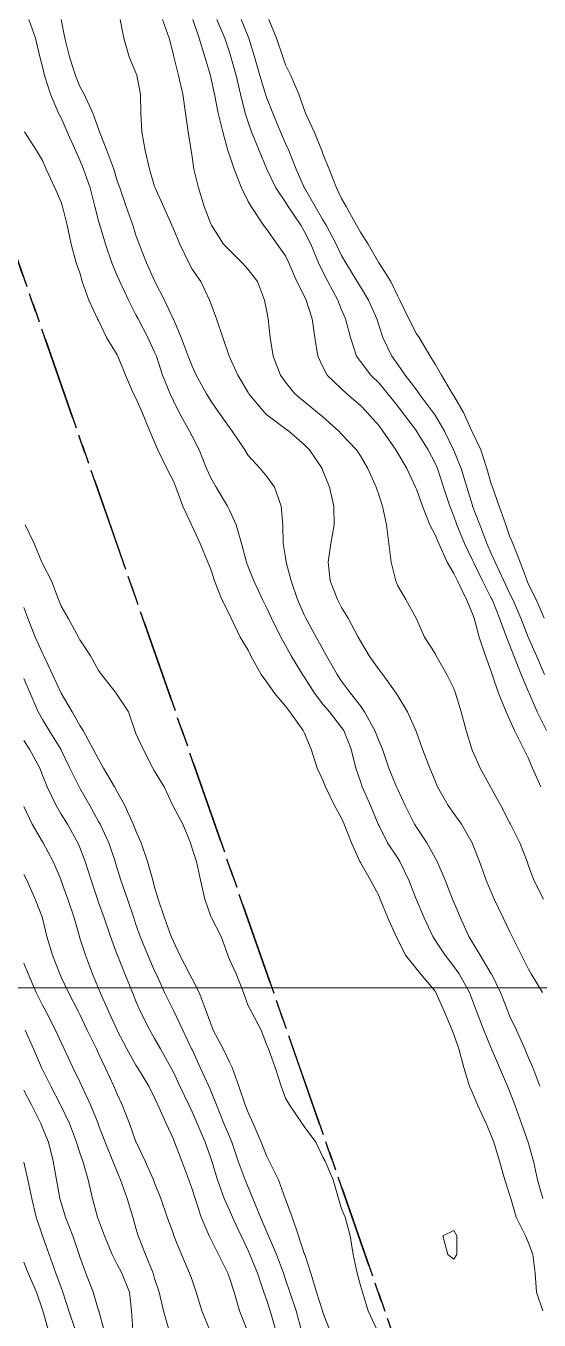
# Model space of a CAD drawing. Header units: centimetres. Extents: x 0 to 642158, y -847 to 649707.
# Drawn here: x 617229.31 to 617243.03, y 620578.5 to 620613.08 of the extents above; entities that cross this region are included whole.
import ezdxf

# ---------------------------------------------------------------- set-up
doc = ezdxf.new("R2010")
doc.units = ezdxf.units.CM
doc.header["$MEASUREMENT"] = 0
doc.linetypes.add('CENTERX2', pattern=[4, 2.5, -0.5, 0.5, -0.5])
doc.layers.add('MEV_grille', color=254, linetype='Continuous', lineweight=9)
doc.layers.add('WAL_topographie 0.5', color=253, linetype='Continuous', lineweight=20)
doc.layers.add('SPW_parcellaire cadastral', color=7, linetype='CENTERX2', lineweight=25, true_color=0xff0542)

# ---------------------------------------------------------------- blocks, each defined once
blk = doc.blocks.new('*U114')
at = {"layer": 'MEV_grille', "transparency": 33554687}
blk.add_lwpolyline([(-1338.461, 0), (1338.461, 0)], dxfattribs=at)
blk = doc.blocks.new('*U115')
at = {"layer": 'MEV_grille', "color": 0, "linetype": 'ByBlock', "lineweight": -2, "transparency": 16777216}
blk.add_blockref('*U114', (0, -1800), dxfattribs=at)

msp = doc.modelspace()

# ---------------------------------------------------------------- linework, layer by layer
at = {"layer": 'SPW_parcellaire cadastral'}
for points in [[(617082.838, 620766.859), (617087.915, 620758.877), (617126.08, 620714.089), (617140.94, 620702.104), (617180.2, 620666.244), (617198.721, 620649.645), (617202.743, 620647.528), (617211.738, 620638.85), (617219.57, 620629.325), (617224.544, 620619.8), (617242.443, 620568.633), (617131.683, 620480.394), (616973.114, 620705.004), (617082.838, 620766.859)], [(617140.892, 620706.757), (617188.586, 620670.429), (617205.491, 620657.481), (617236.821, 620625.726), (617238.726, 620622.445), (617236.096, 620620.154), (617238.753, 620617.124), (617241.351, 620619.557), (617255.145, 620576.565), (617283.484, 620507.46), (617274.764, 620500.676), (617243.342, 620567.204), (617242.443, 620568.633), (617224.544, 620619.8), (617219.57, 620629.325), (617211.738, 620638.85), (617202.743, 620647.528), (617198.721, 620649.645), (617180.2, 620666.244), (617140.94, 620702.104)]]:
    msp.add_lwpolyline(points, dxfattribs=at)
at = {"layer": 'WAL_topographie 0.5'}
for points in [[(617229.389, 620613.25), (617229.56, 620612.75), (617229.682, 620612.25), (617229.75, 620611.984), (617229.808, 620611.75), (617229.962, 620611.25), (617230.182, 620610.75), (617230.25, 620610.618), (617230.414, 620610.25), (617230.632, 620609.75), (617230.75, 620609.487), (617230.85, 620609.25), (617231.026, 620608.75), (617231.152, 620608.25), (617231.25, 620607.867), (617231.281, 620607.75), (617231.432, 620607.25), (617231.601, 620606.75), (617231.75, 620606.4), (617231.82, 620606.25), (617232.052, 620605.75), (617232.25, 620605.356), (617232.306, 620605.25), (617232.57, 620604.75), (617232.75, 620604.362), (617232.795, 620604.25), (617232.962, 620603.75), (617233.161, 620603.25), (617233.25, 620603.063), (617233.406, 620602.75), (617233.684, 620602.25), (617233.75, 620602.12), (617233.942, 620601.75), (617234.134, 620601.25), (617234.25, 620601.006), (617234.393, 620600.75), (617234.697, 620600.25), (617234.75, 620600.14), (617234.928, 620599.75), (617235.073, 620599.25), (617235.204, 620598.75), (617235.25, 620598.63), (617235.406, 620598.25), (617235.636, 620597.75), (617235.75, 620597.52), (617235.872, 620597.25), (617236.127, 620596.75), (617236.25, 620596.526), (617236.4, 620596.25), (617236.704, 620595.75), (617236.75, 620595.684), (617237.023, 620595.25), (617237.25, 620594.959), (617237.428, 620594.75), (617237.75, 620594.333), (617237.806, 620594.25), (617238.003, 620593.75), (617238.129, 620593.25), (617238.25, 620592.888), (617238.296, 620592.75), (617238.518, 620592.25), (617238.73, 620591.75), (617238.75, 620591.705), (617238.98, 620591.25), (617239.25, 620590.841), (617239.308, 620590.75), (617239.549, 620590.25), (617239.74, 620589.75), (617239.75, 620589.726), (617239.954, 620589.25), (617240.185, 620588.75), (617240.25, 620588.65), (617240.518, 620588.25), (617240.75, 620587.952), (617240.894, 620587.75), (617241.167, 620587.25), (617241.25, 620587.04), (617241.36, 620586.75), (617241.552, 620586.25), (617241.75, 620585.769), (617241.759, 620585.75), (617241.97, 620585.25), (617242.188, 620584.75), (617242.25, 620584.603), (617242.378, 620584.25), (617242.559, 620583.75), (617242.739, 620583.25), (617242.75, 620583.215), (617242.882, 620582.75), (617242.991, 620582.25), (617243.128, 620581.75)], [(617230.25, 620613.25), (617230.349, 620612.75), (617230.471, 620612.25), (617230.636, 620611.75), (617230.75, 620611.461), (617230.865, 620611.25), (617231.096, 620610.75), (617231.25, 620610.324), (617231.277, 620610.25), (617231.472, 620609.75), (617231.654, 620609.25), (617231.75, 620608.943), (617231.816, 620608.75), (617231.987, 620608.25), (617232.166, 620607.75), (617232.25, 620607.484), (617232.334, 620607.25), (617232.532, 620606.75), (617232.75, 620606.265), (617232.757, 620606.25), (617233.015, 620605.75), (617233.246, 620605.25), (617233.25, 620605.242), (617233.455, 620604.75), (617233.643, 620604.25), (617233.75, 620603.984), (617233.862, 620603.75), (617234.132, 620603.25), (617234.25, 620603.061), (617234.464, 620602.75), (617234.75, 620602.344), (617234.823, 620602.25), (617235.161, 620601.75), (617235.25, 620601.603), (617235.575, 620601.25), (617235.75, 620601.043), (617235.953, 620600.75), (617236.137, 620600.25), (617236.179, 620599.75), (617236.19, 620599.25), (617236.25, 620598.873), (617236.267, 620598.75), (617236.397, 620598.25), (617236.569, 620597.75), (617236.75, 620597.341), (617236.795, 620597.25), (617237.073, 620596.75), (617237.25, 620596.427), (617237.348, 620596.25), (617237.63, 620595.75), (617237.75, 620595.573), (617237.989, 620595.25), (617238.25, 620594.909), (617238.359, 620594.75), (617238.641, 620594.25), (617238.75, 620593.962), (617238.839, 620593.75), (617239.013, 620593.25), (617239.217, 620592.75), (617239.25, 620592.675), (617239.447, 620592.25), (617239.698, 620591.75), (617239.75, 620591.667), (617240.031, 620591.25), (617240.25, 620590.851), (617240.305, 620590.75), (617240.518, 620590.25), (617240.716, 620589.75), (617240.75, 620589.666), (617240.925, 620589.25), (617241.153, 620588.75), (617241.25, 620588.592), (617241.454, 620588.25), (617241.75, 620587.756), (617241.754, 620587.75), (617241.995, 620587.25), (617242.191, 620586.75), (617242.25, 620586.611), (617242.426, 620586.25), (617242.648, 620585.75), (617242.75, 620585.508), (617242.86, 620585.25), (617243.051, 620584.75)], [(617231.83, 620613.25), (617231.93, 620612.75), (617232.067, 620612.25), (617232.25, 620611.82), (617232.271, 620611.75), (617232.371, 620611.25), (617232.379, 620610.75), (617232.403, 620610.25), (617232.499, 620609.75), (617232.611, 620609.25), (617232.75, 620608.789), (617232.762, 620608.75), (617232.983, 620608.25), (617233.213, 620607.75), (617233.25, 620607.657), (617233.423, 620607.25), (617233.66, 620606.75), (617233.75, 620606.583), (617233.989, 620606.25), (617234.218, 620605.75), (617234.25, 620605.657), (617234.404, 620605.25), (617234.576, 620604.75), (617234.744, 620604.25), (617234.75, 620604.238), (617234.971, 620603.75), (617235.25, 620603.283), (617235.27, 620603.25), (617235.688, 620602.75), (617235.75, 620602.69), (617236.25, 620602.316), (617236.34, 620602.25), (617236.75, 620601.897), (617236.891, 620601.75), (617237.225, 620601.25), (617237.25, 620601.189), (617237.425, 620600.75), (617237.538, 620600.25), (617237.547, 620599.75), (617237.463, 620599.25), (617237.392, 620598.75), (617237.445, 620598.25), (617237.636, 620597.75), (617237.75, 620597.542), (617237.926, 620597.25), (617238.193, 620596.75), (617238.25, 620596.643), (617238.489, 620596.25), (617238.75, 620595.872), (617238.849, 620595.75), (617239.207, 620595.25), (617239.25, 620595.179), (617239.509, 620594.75), (617239.736, 620594.25), (617239.75, 620594.211), (617239.915, 620593.75), (617240.108, 620593.25), (617240.25, 620592.908), (617240.317, 620592.75), (617240.597, 620592.25), (617240.75, 620592.035), (617240.952, 620591.75), (617241.239, 620591.25), (617241.25, 620591.222), (617241.434, 620590.75), (617241.618, 620590.25), (617241.75, 620589.93), (617241.828, 620589.75), (617242.069, 620589.25), (617242.25, 620588.871), (617242.311, 620588.75), (617242.559, 620588.25), (617242.75, 620587.88), (617242.819, 620587.75), (617243.12, 620587.25)], [(617232.961, 620613.25), (617233.138, 620612.75), (617233.25, 620612.304), (617233.262, 620612.25), (617233.385, 620611.75), (617233.499, 620611.25), (617233.573, 620610.75), (617233.646, 620610.25), (617233.722, 620609.75), (617233.75, 620609.577), (617233.801, 620609.25), (617233.918, 620608.75), (617234.074, 620608.25), (617234.25, 620607.792), (617234.267, 620607.75), (617234.587, 620607.25), (617234.75, 620607.082), (617235.086, 620606.75), (617235.25, 620606.573), (617235.499, 620606.25), (617235.689, 620605.75), (617235.75, 620605.437), (617235.789, 620605.25), (617235.836, 620604.75), (617235.916, 620604.25), (617236.113, 620603.75), (617236.25, 620603.556), (617236.499, 620603.25), (617236.75, 620603.04), (617237.106, 620602.75), (617237.25, 620602.629), (617237.674, 620602.25), (617237.75, 620602.168), (617238.144, 620601.75), (617238.25, 620601.589), (617238.45, 620601.25), (617238.674, 620600.75), (617238.75, 620600.527), (617238.843, 620600.25), (617238.951, 620599.75), (617239.012, 620599.25), (617239.07, 620598.75), (617239.195, 620598.25), (617239.25, 620598.12), (617239.466, 620597.75), (617239.743, 620597.25), (617239.75, 620597.236), (617239.968, 620596.75), (617240.25, 620596.307), (617240.276, 620596.25), (617240.563, 620595.75), (617240.75, 620595.372), (617240.799, 620595.25), (617240.949, 620594.75), (617241.076, 620594.25), (617241.234, 620593.75), (617241.25, 620593.709), (617241.454, 620593.25), (617241.73, 620592.75), (617241.75, 620592.716), (617242.008, 620592.25), (617242.25, 620591.779), (617242.264, 620591.75), (617242.511, 620591.25), (617242.709, 620590.75), (617242.75, 620590.638), (617242.892, 620590.25), (617243.147, 620589.75)], [(617233.771, 620613.25), (617233.938, 620612.75), (617234.089, 620612.25), (617234.239, 620611.75), (617234.25, 620611.703), (617234.347, 620611.25), (617234.446, 620610.75), (617234.569, 620610.25), (617234.711, 620609.75), (617234.75, 620609.627), (617234.873, 620609.25), (617235.07, 620608.75), (617235.25, 620608.388), (617235.327, 620608.25), (617235.66, 620607.75), (617235.75, 620607.634), (617236.025, 620607.25), (617236.25, 620606.933), (617236.334, 620606.75), (617236.555, 620606.25), (617236.75, 620605.862), (617236.801, 620605.75), (617236.959, 620605.25), (617237.033, 620604.75), (617237.11, 620604.25), (617237.25, 620603.966), (617237.365, 620603.75), (617237.75, 620603.377), (617237.891, 620603.25), (617238.25, 620602.936), (617238.429, 620602.75), (617238.75, 620602.39), (617238.854, 620602.25), (617239.202, 620601.75), (617239.25, 620601.667), (617239.489, 620601.25), (617239.729, 620600.75), (617239.75, 620600.7), (617239.908, 620600.25), (617240.112, 620599.75), (617240.25, 620599.485), (617240.349, 620599.25), (617240.574, 620598.75), (617240.75, 620598.446), (617240.846, 620598.25), (617241.093, 620597.75), (617241.25, 620597.366), (617241.291, 620597.25), (617241.428, 620596.75), (617241.593, 620596.25), (617241.75, 620595.829), (617241.776, 620595.75), (617241.945, 620595.25), (617242.146, 620594.75), (617242.25, 620594.532), (617242.375, 620594.25), (617242.625, 620593.75), (617242.75, 620593.503), (617242.853, 620593.25), (617243.073, 620592.75)], [(617234.413, 620613.25), (617234.625, 620612.75), (617234.75, 620612.378), (617234.79, 620612.25), (617234.927, 620611.75), (617235.047, 620611.25), (617235.17, 620610.75), (617235.25, 620610.504), (617235.342, 620610.25), (617235.546, 620609.75), (617235.75, 620609.25), (617235.75, 620609.25), (617235.989, 620608.75), (617236.25, 620608.37), (617236.324, 620608.25), (617236.659, 620607.75), (617236.75, 620607.596), (617236.924, 620607.25), (617237.132, 620606.75), (617237.25, 620606.504), (617237.38, 620606.25), (617237.648, 620605.75), (617237.75, 620605.494), (617237.856, 620605.25), (617237.985, 620604.75), (617238.145, 620604.25), (617238.25, 620604.108), (617238.527, 620603.75), (617238.75, 620603.53), (617238.986, 620603.25), (617239.25, 620602.914), (617239.376, 620602.75), (617239.75, 620602.256), (617239.754, 620602.25), (617240.065, 620601.75), (617240.25, 620601.395), (617240.311, 620601.25), (617240.477, 620600.75), (617240.642, 620600.25), (617240.75, 620599.98), (617240.834, 620599.75), (617241.038, 620599.25), (617241.25, 620598.8), (617241.272, 620598.75), (617241.517, 620598.25), (617241.75, 620597.793), (617241.771, 620597.75), (617241.972, 620597.25), (617242.157, 620596.75), (617242.25, 620596.521), (617242.353, 620596.25), (617242.552, 620595.75), (617242.75, 620595.282), (617242.763, 620595.25), (617242.975, 620594.75), (617243.225, 620594.25)], [(617235.066, 620613.25), (617235.25, 620612.799), (617235.27, 620612.75), (617235.423, 620612.25), (617235.566, 620611.75), (617235.716, 620611.25), (617235.75, 620611.149), (617235.907, 620610.75), (617236.118, 620610.25), (617236.25, 620609.939), (617236.335, 620609.75), (617236.536, 620609.25), (617236.75, 620608.757), (617236.753, 620608.75), (617237.044, 620608.25), (617237.25, 620607.9), (617237.34, 620607.75), (617237.604, 620607.25), (617237.75, 620606.946), (617237.859, 620606.75), (617238.164, 620606.25), (617238.25, 620606.111), (617238.47, 620605.75), (617238.689, 620605.25), (617238.75, 620605.057), (617238.853, 620604.75), (617239.089, 620604.25), (617239.25, 620604.031), (617239.451, 620603.75), (617239.75, 620603.356), (617239.827, 620603.25), (617240.197, 620602.75), (617240.25, 620602.674), (617240.5, 620602.25), (617240.742, 620601.75), (617240.75, 620601.731), (617240.942, 620601.25), (617241.098, 620600.75), (617241.25, 620600.26), (617241.253, 620600.25), (617241.443, 620599.75), (617241.636, 620599.25), (617241.75, 620598.981), (617241.851, 620598.75), (617242.084, 620598.25), (617242.25, 620597.906), (617242.327, 620597.75), (617242.543, 620597.25), (617242.739, 620596.75), (617242.75, 620596.725), (617242.959, 620596.25), (617243.177, 620595.75)], [(617235.799, 620613.25), (617236.006, 620612.75), (617236.175, 620612.25), (617236.25, 620612.039), (617236.395, 620611.75), (617236.607, 620611.25), (617236.75, 620610.841), (617236.788, 620610.75), (617237.014, 620610.25), (617237.218, 620609.75), (617237.25, 620609.656), (617237.415, 620609.25), (617237.617, 620608.75), (617237.75, 620608.47), (617237.867, 620608.25), (617238.147, 620607.75), (617238.25, 620607.565), (617238.46, 620607.25), (617238.744, 620606.75), (617238.75, 620606.74), (617239.066, 620606.25), (617239.25, 620605.861), (617239.307, 620605.75), (617239.547, 620605.25), (617239.75, 620604.852), (617239.819, 620604.75), (617240.121, 620604.25), (617240.25, 620604.036), (617240.422, 620603.75), (617240.715, 620603.25), (617240.75, 620603.191), (617241.012, 620602.75), (617241.235, 620602.25), (617241.25, 620602.212), (617241.468, 620601.75), (617241.637, 620601.25), (617241.75, 620600.841), (617241.783, 620600.75), (617241.965, 620600.25), (617242.143, 620599.75), (617242.25, 620599.426), (617242.326, 620599.25), (617242.524, 620598.75), (617242.708, 620598.25), (617242.75, 620598.152), (617242.95, 620597.75), (617243.17, 620597.25)], [(617229.27, 620610.25), (617229.587, 620609.75), (617229.75, 620609.478), (617229.85, 620609.25), (617230.077, 620608.75), (617230.25, 620608.37), (617230.287, 620608.25), (617230.41, 620607.75), (617230.519, 620607.25), (617230.648, 620606.75), (617230.75, 620606.478), (617230.812, 620606.25), (617230.991, 620605.75), (617231.224, 620605.25), (617231.25, 620605.206), (617231.459, 620604.75), (617231.75, 620604.288), (617231.769, 620604.25), (617231.97, 620603.75), (617232.183, 620603.25), (617232.25, 620603.132), (617232.417, 620602.75), (617232.619, 620602.25), (617232.75, 620601.958), (617232.837, 620601.75), (617233.074, 620601.25), (617233.25, 620600.912), (617233.314, 620600.75), (617233.505, 620600.25), (617233.731, 620599.75), (617233.75, 620599.716), (617233.963, 620599.25), (617234.176, 620598.75), (617234.25, 620598.564), (617234.346, 620598.25), (617234.549, 620597.75), (617234.75, 620597.351), (617234.796, 620597.25), (617235.04, 620596.75), (617235.25, 620596.4), (617235.324, 620596.25), (617235.595, 620595.75), (617235.75, 620595.54), (617235.955, 620595.25), (617236.25, 620594.899), (617236.361, 620594.75), (617236.725, 620594.25), (617236.75, 620594.201), (617236.939, 620593.75), (617237.097, 620593.25), (617237.25, 620592.925), (617237.314, 620592.75), (617237.563, 620592.25), (617237.75, 620591.91), (617237.821, 620591.75), (617238.011, 620591.25), (617238.238, 620590.75), (617238.25, 620590.729), (617238.524, 620590.25), (617238.75, 620589.827), (617238.784, 620589.75), (617238.987, 620589.25), (617239.208, 620588.75), (617239.25, 620588.665), (617239.454, 620588.25), (617239.75, 620587.888), (617239.863, 620587.75), (617240.25, 620587.287), (617240.273, 620587.25), (617240.496, 620586.75), (617240.703, 620586.25), (617240.75, 620586.135), (617240.88, 620585.75), (617241.015, 620585.25), (617241.17, 620584.75), (617241.25, 620584.568), (617241.385, 620584.25), (617241.612, 620583.75), (617241.75, 620583.428), (617241.816, 620583.25), (617241.967, 620582.75), (617242.116, 620582.25), (617242.25, 620581.832), (617242.27, 620581.75), (617242.421, 620581.25), (617242.664, 620580.75), (617242.75, 620580.566), (617242.862, 620580.25), (617242.925, 620579.75), (617242.965, 620579.25), (617243.131, 620578.75)], [(617229.284, 620599.75), (617229.531, 620599.25), (617229.736, 620598.75), (617229.75, 620598.714), (617229.994, 620598.25), (617230.182, 620597.75), (617230.25, 620597.574), (617230.439, 620597.25), (617230.713, 620596.75), (617230.75, 620596.672), (617231.032, 620596.25), (617231.25, 620595.855), (617231.331, 620595.75), (617231.719, 620595.25), (617231.75, 620595.202), (617232.047, 620594.75), (617232.224, 620594.25), (617232.25, 620594.175), (617232.445, 620593.75), (617232.705, 620593.25), (617232.75, 620593.164), (617233.001, 620592.75), (617233.235, 620592.25), (617233.25, 620592.216), (617233.504, 620591.75), (617233.711, 620591.25), (617233.75, 620591.104), (617233.869, 620590.75), (617233.973, 620590.25), (617234.091, 620589.75), (617234.25, 620589.284), (617234.268, 620589.25), (617234.53, 620588.75), (617234.706, 620588.25), (617234.75, 620588.135), (617234.93, 620587.75), (617235.125, 620587.25), (617235.25, 620586.894), (617235.328, 620586.75), (617235.602, 620586.25), (617235.75, 620585.845), (617235.798, 620585.75), (617235.97, 620585.25), (617236.135, 620584.75), (617236.25, 620584.431), (617236.353, 620584.25), (617236.697, 620583.75), (617236.75, 620583.673), (617237.064, 620583.25), (617237.25, 620582.854), (617237.306, 620582.75), (617237.521, 620582.25), (617237.667, 620581.75), (617237.75, 620581.473), (617237.845, 620581.25), (617237.98, 620580.75), (617238.059, 620580.25), (617238.161, 620579.75), (617238.25, 620579.425), (617238.304, 620579.25), (617238.463, 620578.75), (617238.691, 620578.25)], [(617229.25, 620597.541), (617229.356, 620597.25), (617229.559, 620596.75), (617229.75, 620596.321), (617229.786, 620596.25), (617230.018, 620595.75), (617230.249, 620595.25), (617230.25, 620595.248), (617230.545, 620594.75), (617230.75, 620594.389), (617230.835, 620594.25), (617231.11, 620593.75), (617231.25, 620593.485), (617231.383, 620593.25), (617231.673, 620592.75), (617231.75, 620592.611), (617231.954, 620592.25), (617232.178, 620591.75), (617232.25, 620591.569), (617232.385, 620591.25), (617232.559, 620590.75), (617232.7, 620590.25), (617232.75, 620590.067), (617232.844, 620589.75), (617233.01, 620589.25), (617233.195, 620588.75), (617233.25, 620588.616), (617233.423, 620588.25), (617233.683, 620587.75), (617233.75, 620587.62), (617233.94, 620587.25), (617234.126, 620586.75), (617234.25, 620586.412), (617234.317, 620586.25), (617234.578, 620585.75), (617234.75, 620585.396), (617234.821, 620585.25), (617235.001, 620584.75), (617235.171, 620584.25), (617235.25, 620584.05), (617235.384, 620583.75), (617235.596, 620583.25), (617235.75, 620582.87), (617235.815, 620582.75), (617236.06, 620582.25), (617236.244, 620581.75), (617236.25, 620581.732), (617236.425, 620581.25), (617236.596, 620580.75), (617236.75, 620580.283), (617236.762, 620580.25), (617236.926, 620579.75), (617237.074, 620579.25), (617237.237, 620578.75), (617237.25, 620578.707), (617237.423, 620578.25)], [(617229.25, 620595.639), (617229.423, 620595.25), (617229.639, 620594.75), (617229.75, 620594.547), (617229.925, 620594.25), (617230.239, 620593.75), (617230.25, 620593.727), (617230.482, 620593.25), (617230.73, 620592.75), (617230.75, 620592.715), (617231.018, 620592.25), (617231.25, 620591.826), (617231.29, 620591.75), (617231.526, 620591.25), (617231.695, 620590.75), (617231.75, 620590.565), (617231.848, 620590.25), (617232.027, 620589.75), (617232.189, 620589.25), (617232.25, 620589.069), (617232.36, 620588.75), (617232.568, 620588.25), (617232.75, 620587.829), (617232.786, 620587.75), (617233.012, 620587.25), (617233.25, 620586.772), (617233.261, 620586.75), (617233.507, 620586.25), (617233.739, 620585.75), (617233.75, 620585.726), (617233.967, 620585.25), (617234.199, 620584.75), (617234.25, 620584.628), (617234.4, 620584.25), (617234.604, 620583.75), (617234.75, 620583.402), (617234.814, 620583.25), (617234.986, 620582.75), (617235.168, 620582.25), (617235.25, 620582.05), (617235.379, 620581.75), (617235.584, 620581.25), (617235.75, 620580.85), (617235.793, 620580.75), (617236.009, 620580.25), (617236.191, 620579.75), (617236.25, 620579.583), (617236.366, 620579.25), (617236.535, 620578.75), (617236.669, 620578.25)], [(617229.25, 620593.986), (617229.404, 620593.75), (617229.676, 620593.25), (617229.75, 620593.061), (617229.872, 620592.75), (617230.112, 620592.25), (617230.25, 620592.022), (617230.416, 620591.75), (617230.696, 620591.25), (617230.75, 620591.124), (617230.895, 620590.75), (617231.05, 620590.25), (617231.218, 620589.75), (617231.25, 620589.659), (617231.396, 620589.25), (617231.573, 620588.75), (617231.75, 620588.261), (617231.754, 620588.25), (617231.95, 620587.75), (617232.156, 620587.25), (617232.25, 620587.022), (617232.364, 620586.75), (617232.619, 620586.25), (617232.75, 620586.024), (617232.907, 620585.75), (617233.184, 620585.25), (617233.25, 620585.123), (617233.424, 620584.75), (617233.662, 620584.25), (617233.75, 620584.064), (617233.887, 620583.75), (617234.102, 620583.25), (617234.25, 620582.83), (617234.276, 620582.75), (617234.427, 620582.25), (617234.613, 620581.75), (617234.75, 620581.439), (617234.832, 620581.25), (617235.062, 620580.75), (617235.25, 620580.356), (617235.297, 620580.25), (617235.498, 620579.75), (617235.672, 620579.25), (617235.75, 620579.02), (617235.84, 620578.75), (617235.977, 620578.25)], [(617229.25, 620592.218), (617229.474, 620591.75), (617229.75, 620591.282), (617229.77, 620591.25), (617230.04, 620590.75), (617230.246, 620590.25), (617230.25, 620590.239), (617230.431, 620589.75), (617230.596, 620589.25), (617230.736, 620588.75), (617230.75, 620588.707), (617230.901, 620588.25), (617231.085, 620587.75), (617231.25, 620587.357), (617231.295, 620587.25), (617231.516, 620586.75), (617231.744, 620586.25), (617231.75, 620586.238), (617232.002, 620585.75), (617232.25, 620585.309), (617232.287, 620585.25), (617232.591, 620584.75), (617232.75, 620584.436), (617232.839, 620584.25), (617233.062, 620583.75), (617233.25, 620583.332), (617233.283, 620583.25), (617233.474, 620582.75), (617233.663, 620582.25), (617233.75, 620582.003), (617233.83, 620581.75), (617233.993, 620581.25), (617234.205, 620580.75), (617234.25, 620580.66), (617234.46, 620580.25), (617234.705, 620579.75), (617234.75, 620579.627), (617234.874, 620579.25), (617235.022, 620578.75), (617235.219, 620578.25)], [(617229.25, 620590.409), (617229.333, 620590.25), (617229.555, 620589.75), (617229.748, 620589.25), (617229.75, 620589.241), (617229.871, 620588.75), (617230.015, 620588.25), (617230.211, 620587.75), (617230.25, 620587.666), (617230.447, 620587.25), (617230.705, 620586.75), (617230.75, 620586.664), (617230.948, 620586.25), (617231.192, 620585.75), (617231.25, 620585.627), (617231.426, 620585.25), (617231.658, 620584.75), (617231.75, 620584.535), (617231.885, 620584.25), (617232.074, 620583.75), (617232.25, 620583.263), (617232.255, 620583.25), (617232.497, 620582.75), (617232.717, 620582.25), (617232.75, 620582.164), (617232.916, 620581.75), (617233.084, 620581.25), (617233.25, 620580.792), (617233.265, 620580.75), (617233.467, 620580.25), (617233.685, 620579.75), (617233.75, 620579.563), (617233.857, 620579.25), (617234.008, 620578.75), (617234.218, 620578.25)], [(617229.25, 620588.041), (617229.366, 620587.75), (617229.585, 620587.25), (617229.75, 620586.918), (617229.837, 620586.75), (617230.095, 620586.25), (617230.25, 620585.918), (617230.331, 620585.75), (617230.564, 620585.25), (617230.75, 620584.867), (617230.804, 620584.75), (617231.034, 620584.25), (617231.235, 620583.75), (617231.25, 620583.709), (617231.424, 620583.25), (617231.632, 620582.75), (617231.75, 620582.46), (617231.84, 620582.25), (617232.011, 620581.75), (617232.162, 620581.25), (617232.25, 620580.953), (617232.311, 620580.75), (617232.508, 620580.25), (617232.71, 620579.75), (617232.75, 620579.612), (617232.867, 620579.25), (617232.986, 620578.75), (617233.128, 620578.25)], [(617229.284, 620586.25), (617229.508, 620585.75), (617229.723, 620585.25), (617229.75, 620585.192), (617229.97, 620584.75), (617230.235, 620584.25), (617230.25, 620584.22), (617230.475, 620583.75), (617230.66, 620583.25), (617230.75, 620582.971), (617230.827, 620582.75), (617230.973, 620582.25), (617231.087, 620581.75), (617231.226, 620581.25), (617231.25, 620581.181), (617231.406, 620580.75), (617231.61, 620580.25), (617231.75, 620579.982), (617231.87, 620579.75), (617232.073, 620579.25), (617232.13, 620578.75), (617232.167, 620578.25)], [(617229.25, 620584.647), (617229.455, 620584.25), (617229.703, 620583.75), (617229.75, 620583.634), (617229.909, 620583.25), (617230.04, 620582.75), (617230.128, 620582.25), (617230.216, 620581.75), (617230.25, 620581.634), (617230.369, 620581.25), (617230.562, 620580.75), (617230.73, 620580.25), (617230.75, 620580.19), (617230.911, 620579.75), (617231.108, 620579.25), (617231.25, 620578.761), (617231.253, 620578.75), (617231.388, 620578.25)], [(617229.25, 620582.723), (617229.363, 620582.25), (617229.462, 620581.75), (617229.583, 620581.25), (617229.75, 620580.75), (617229.75, 620580.75), (617229.926, 620580.25), (617230.11, 620579.75), (617230.25, 620579.368), (617230.294, 620579.25), (617230.457, 620578.75), (617230.625, 620578.25)], [(617240.826, 620580.25), (617240.75, 620580.125), (617240.592, 620580.25), (617240.454, 620580.75), (617240.75, 620580.895), (617240.833, 620580.75), (617240.826, 620580.25)], [(617229.25, 620580.051), (617229.364, 620579.75), (617229.591, 620579.25), (617229.75, 620578.776), (617229.758, 620578.75), (617229.899, 620578.25)]]:
    msp.add_lwpolyline(points, dxfattribs=at)

# ---------------------------------------------------------------- block references
at = {"layer": 'MEV_grille', "transparency": 33554687}
msp.add_blockref('*U115', (616669.481, 622387.381), dxfattribs=at)

doc.saveas('drawing.dxf')
